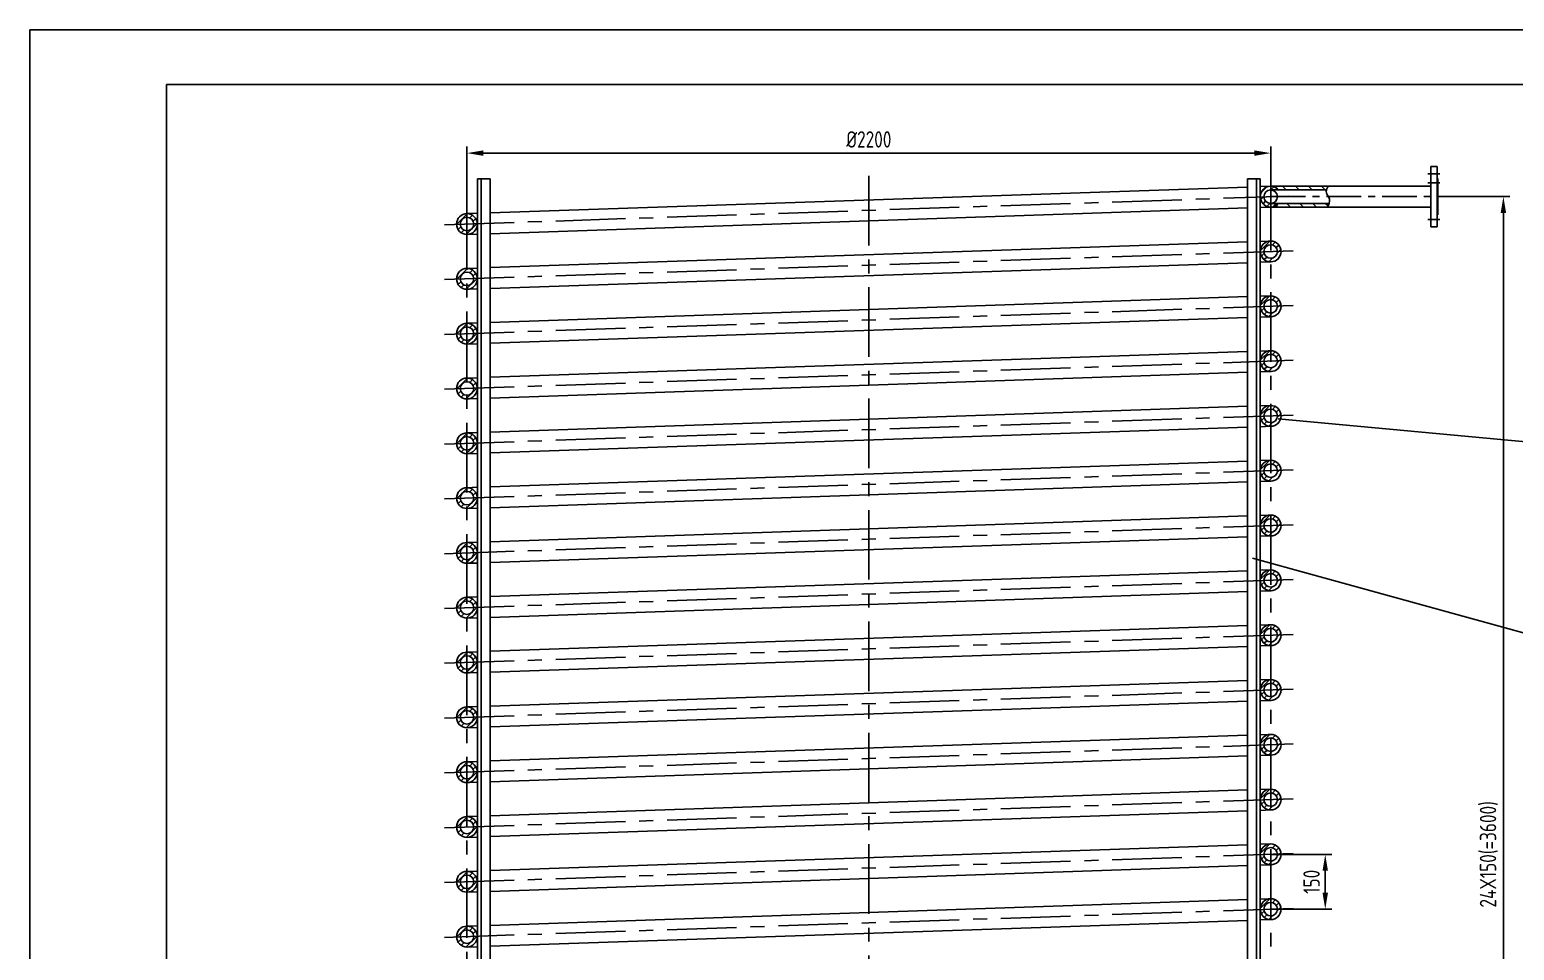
# Model space of a CAD drawing. Extents: x 104028 to 129789, y -4623 to 7992.
# Drawn here: x 104028 to 108091, y 5473 to 7992 of the extents above; entities that cross this region are included whole.
import ezdxf

# ---------------------------------------------------------------- set-up
doc = ezdxf.new("R2010")
doc.units = 0
doc.header["$LTSCALE"] = 3
doc.header["$MEASUREMENT"] = 0
doc.linetypes.add('CENTER', pattern=[50.8, 31.75, -6.35, 6.35, -6.35])
doc.layers.get('0').update_dxf_attribs({"linetype": 'CONTINUOUS'})
doc.layers.get('DEFPOINTS').update_dxf_attribs({"linetype": 'CONTINUOUS'})
doc.layers.add('LAYERAXIS', color=1, linetype='CENTER')
doc.layers.add('MAINLINE', color=3, linetype='CONTINUOUS')
doc.styles.add('HZ', font='isocp.shx', dxfattribs={"width": 0.85, "bigfont": 'hztxt.shx'})
doc.dimstyles.new('DWX', dxfattribs={"dimscale": 0, "dimtxt": 45, "dimasz": 45, "dimexe": 18, "dimexo": 0.625, "dimgap": 15, "dimtad": 1, "dimdec": 0, "dimdsep": 46, "dimtxsty": 'HZ', "dimcen": 0, "dimadec": 0, "dimazin": 0, "dimtfac": 1, "dimtdec": 0, "dimtmove": 2, "dimatfit": 3, "dimfxl": 0, "dimtolj": 1, "dimtzin": 0, "dimarcsym": 0})
pattern_1 = [(45, (-7954.318, 1942.006), (-8.8388348, 8.8388348), [])]
pattern_2 = [(45, (-7954.318, 2092.006), (-8.8388348, 8.8388348), [])]
pattern_3 = [(45, (-7954.318, 2242.006), (-8.8388348, 8.8388348), [])]
pattern_4 = [(45, (-7954.318, 2392.006), (-8.8388348, 8.8388348), [])]
pattern_5 = [(45, (-7954.318, 2542.006), (-8.8388348, 8.8388348), [])]
pattern_6 = [(45, (-7954.318, 2692.006), (-8.8388348, 8.8388348), [])]
pattern_7 = [(45, (-7954.318, 2842.006), (-8.8388348, 8.8388348), [])]
pattern_8 = [(45, (-7954.318, 2992.006), (-8.8388348, 8.8388348), [])]
pattern_9 = [(45, (-7954.318, 3142.006), (-8.8388348, 8.8388348), [])]
pattern_10 = [(45, (-7954.318, 3292.006), (-8.8388348, 8.8388348), [])]
pattern_11 = [(45, (-7954.318, 3442.006), (-8.8388348, 8.8388348), [])]
pattern_12 = [(45, (-7954.318, 3592.006), (-8.8388348, 8.8388348), [])]
pattern_13 = [(45, (-7954.318, 3742.006), (-8.8388348, 8.8388348), [])]

# ---------------------------------------------------------------- blocks, each defined once
blk = doc.blocks.new('*D4')
at = {"color": 0, "lineweight": -2}
for p, q in [((107926.4, 7535.1), (108079.5, 7535.1)), ((108061.5, 3980.1), (108061.5, 7490.1)), ((107603.7, 3935.1), (108079.5, 3935.1))]:
    blk.add_line(p, q, dxfattribs=at)
at = {"color": 0}
for points in [[(108054, 7490.1), (108069, 7490.1), (108061.5, 7535.1)], [(108054, 3980.1), (108069, 3980.1), (108061.5, 3935.1)]]:
    blk.add_solid(points, dxfattribs=at)
at = {"layer": 'DEFPOINTS', "color": 0}
for p in [(107925.8, 7535.1), (108061.5, 7535.1), (107603.1, 3935.1)]:
    blk.add_point(p, dxfattribs=at)
at = {"color": 0, "insert": (108021.7, 5735.1), "char_height": 45, "attachment_point": 5, "rotation": 90, "style": 'HZ'}
blk.add_mtext('\\A1;24X150(=3600)', dxfattribs=at)
blk = doc.blocks.new('*D5')
at = {"color": 0, "lineweight": -2}
for p, q in [((107425.1, 5735.1), (107591.9, 5735.1)), ((107573.9, 5690.1), (107573.9, 5630.1)), ((107425.1, 5585.1), (107591.9, 5585.1))]:
    blk.add_line(p, q, dxfattribs=at)
at = {"color": 0}
for points in [[(107566.4, 5690.1), (107581.4, 5690.1), (107573.9, 5735.1)], [(107566.4, 5630.1), (107581.4, 5630.1), (107573.9, 5585.1)]]:
    blk.add_solid(points, dxfattribs=at)
at = {"layer": 'DEFPOINTS', "color": 0}
for p in [(107424.5, 5735.1), (107424.5, 5585.1), (107573.9, 5585.1)]:
    blk.add_point(p, dxfattribs=at)
at = {"color": 0, "insert": (107536.4, 5660.1), "char_height": 45, "attachment_point": 5, "rotation": 90, "style": 'HZ'}
blk.add_mtext('\\A1;150', dxfattribs=at)
blk = doc.blocks.new('*D6')
at = {"color": 0, "lineweight": -2}
for p, q in [((105224.5, 7526.3), (105224.5, 7672.2)), ((107379.5, 7654.2), (105269.5, 7654.2)), ((107424.5, 7578.7), (107424.5, 7672.2))]:
    blk.add_line(p, q, dxfattribs=at)
at = {"color": 0}
for points in [[(105269.5, 7661.7), (105269.5, 7646.7), (105224.5, 7654.2)], [(107379.5, 7661.7), (107379.5, 7646.7), (107424.5, 7654.2)]]:
    blk.add_solid(points, dxfattribs=at)
at = {"layer": 'DEFPOINTS', "color": 0}
for p in [(105224.5, 7654.2), (107424.5, 7578.1), (105224.5, 7525.7)]:
    blk.add_point(p, dxfattribs=at)
at = {"color": 0, "insert": (106324.5, 7691.7), "char_height": 45, "attachment_point": 5, "style": 'HZ'}
blk.add_mtext('\\A1;%%C2200', dxfattribs=at)

msp = doc.modelspace()

# ---------------------------------------------------------------- hatches: boundary and pattern name
h = msp.add_hatch()
h.set_pattern_fill('LINE', color=256, scale=100, angle=45, style=0)
h.set_pattern_definition([(45, (-7954.318, 292.006), (-8.8388348, 8.8388348), [])])
h.paths.add_polyline_path([(107424.5, 7553.6), (107424.5, 7563.6, 0.42423), (107396, 7534.1), (107406, 7534.4, -0.42423)])
h.paths.add_polyline_path([(107424.5, 7563.6), (107424.5, 7553.6), (107446.2, 7553.6, 0.219519)])
h.paths.add_polyline_path([(107424.5, 7506.6), (107424.5, 7516.6, -0.404267), (107406, 7534.4), (107396, 7534.1, 0.404267)])
h.paths.add_polyline_path([(107424.5, 7516.6), (107424.5, 7506.6, 0.219519), (107446.2, 7516.6)])
h = msp.add_hatch()
h.set_pattern_fill('LINE', color=256, scale=200, angle=135, style=0)
h.set_pattern_definition([(135, (-7954.318, 292.006), (-17.6776695, -17.6776695), [])])
edge = h.paths.add_edge_path()
edge.add_spline(control_points=[(107577.1, 7553.6), (107578.1, 7556.9), (107580.2, 7560.2), (107582.3, 7563.6)], knot_values=[0, 0, 0, 0, 10.835028, 10.835028, 10.835028, 10.835028], degree=3, periodic=0)
edge.add_line((107582.3, 7563.6), (107424.5, 7563.6))
edge.add_arc((107424.5, 7535.1), 28.5, 40.4755, 90, ccw=False)
edge.add_line((107446.2, 7553.6), (107577.1, 7553.6))
edge = h.paths.add_edge_path()
edge.add_spline(control_points=[(107580.4, 7506.6), (107581.9, 7509.9), (107583.4, 7513.3), (107584.5, 7516.6)], knot_values=[50.327818, 50.327818, 50.327818, 50.327818, 60.489066, 60.489066, 60.489066, 60.489066], degree=3, periodic=0)
edge.add_line((107584.5, 7516.6), (107446.2, 7516.6))
edge.add_arc((107424.5, 7535.1), 28.5, 271.302, 319.5245, ccw=False)
edge.add_line((107425.2, 7506.6), (107424.8, 7506.6))
edge.add_line((107424.8, 7506.6), (107580.4, 7506.6))
h = msp.add_hatch()
h.set_pattern_fill('LINE', color=256, scale=100, angle=45, style=0)
h.set_pattern_definition([(45, (-7954.318, 3892.006), (-8.8388348, 8.8388348), [])])
h.paths.add_polyline_path([(105224.5, 7488.6, 0.414214), (105196, 7460.1, 0.00852), (105196, 7459.1), (105206, 7459.4, -0.00852), (105206, 7460.1, -0.414214), (105224.5, 7478.6)])
h.paths.add_polyline_path([(105224.5, 7488.6), (105224.5, 7478.6, -0.404267), (105243, 7460.7), (105253, 7461.1, 0.404267)])
h.paths.add_polyline_path([(105253, 7460.1, 0.00852), (105253, 7461.1), (105243, 7460.7, -0.00852), (105243, 7460.1, -0.414214), (105224.5, 7441.6), (105224.5, 7431.6, 0.414214)])
h.paths.add_polyline_path([(105224.5, 7441.6, -0.404267), (105206, 7459.4), (105196, 7459.1, 0.404267), (105224.5, 7431.6)])
h = msp.add_hatch()
h.set_pattern_fill('LINE', color=256, scale=100, angle=45, style=0)
h.set_pattern_definition(pattern_13)
h.paths.add_polyline_path([(107424.5, 7403.6), (107424.5, 7413.6, 0.414214), (107396, 7385.1, 0.00852), (107396, 7384.1), (107406, 7384.4, -0.00852), (107406, 7385.1, -0.414214)])
h.paths.add_polyline_path([(107424.5, 7413.6), (107424.5, 7403.6, -0.404267), (107443, 7385.7), (107453, 7386.1, 0.404267)])
h.paths.add_polyline_path([(107453, 7385.1, 0.00852), (107453, 7386.1), (107443, 7385.7, -0.00852), (107443, 7385.1, -0.414214), (107424.5, 7366.6), (107424.5, 7356.6, 0.414214)])
h.paths.add_polyline_path([(107406, 7384.4), (107396, 7384.1, 0.404267), (107424.5, 7356.6), (107424.5, 7366.6, -0.404267)])
h = msp.add_hatch()
h.set_pattern_fill('LINE', color=256, scale=100, angle=45, style=0)
h.set_pattern_definition(pattern_13)
h.paths.add_polyline_path([(105224.5, 7338.6, 0.414214), (105196, 7310.1, 0.00852), (105196, 7309.1), (105206, 7309.4, -0.00852), (105206, 7310.1, -0.414214), (105224.5, 7328.6)])
h.paths.add_polyline_path([(105224.5, 7338.6), (105224.5, 7328.6, -0.404267), (105243, 7310.7), (105253, 7311.1, 0.404267)])
h.paths.add_polyline_path([(105253, 7310.1, 0.00852), (105253, 7311.1), (105243, 7310.7, -0.00852), (105243, 7310.1, -0.414214), (105224.5, 7291.6), (105224.5, 7281.6, 0.414214)])
h.paths.add_polyline_path([(105224.5, 7291.6, -0.404267), (105206, 7309.4), (105196, 7309.1, 0.404267), (105224.5, 7281.6)])
h = msp.add_hatch()
h.set_pattern_fill('LINE', color=256, scale=100, angle=45, style=0)
h.set_pattern_definition(pattern_12)
h.paths.add_polyline_path([(107424.5, 7253.6), (107424.5, 7263.6, 0.414214), (107396, 7235.1, 0.00852), (107396, 7234.1), (107406, 7234.4, -0.00852), (107406, 7235.1, -0.414214)])
h.paths.add_polyline_path([(107424.5, 7263.6), (107424.5, 7253.6, -0.404267), (107443, 7235.7), (107453, 7236.1, 0.404267)])
h.paths.add_polyline_path([(107453, 7235.1, 0.00852), (107453, 7236.1), (107443, 7235.7, -0.00852), (107443, 7235.1, -0.414214), (107424.5, 7216.6), (107424.5, 7206.6, 0.414214)])
h.paths.add_polyline_path([(107406, 7234.4), (107396, 7234.1, 0.404267), (107424.5, 7206.6), (107424.5, 7216.6, -0.404267)])
h = msp.add_hatch()
h.set_pattern_fill('LINE', color=256, scale=100, angle=45, style=0)
h.set_pattern_definition(pattern_12)
h.paths.add_polyline_path([(105224.5, 7188.6, 0.414214), (105196, 7160.1, 0.00852), (105196, 7159.1), (105206, 7159.4, -0.00852), (105206, 7160.1, -0.414214), (105224.5, 7178.6)])
h.paths.add_polyline_path([(105224.5, 7188.6), (105224.5, 7178.6, -0.404267), (105243, 7160.7), (105253, 7161.1, 0.404267)])
h.paths.add_polyline_path([(105253, 7160.1, 0.00852), (105253, 7161.1), (105243, 7160.7, -0.00852), (105243, 7160.1, -0.414214), (105224.5, 7141.6), (105224.5, 7131.6, 0.414214)])
h.paths.add_polyline_path([(105224.5, 7141.6, -0.404267), (105206, 7159.4), (105196, 7159.1, 0.404267), (105224.5, 7131.6)])
h = msp.add_hatch()
h.set_pattern_fill('LINE', color=256, scale=100, angle=45, style=0)
h.set_pattern_definition(pattern_11)
h.paths.add_polyline_path([(107424.5, 7103.6), (107424.5, 7113.6, 0.414214), (107396, 7085.1, 0.00852), (107396, 7084.1), (107406, 7084.4, -0.00852), (107406, 7085.1, -0.414214)])
h.paths.add_polyline_path([(107424.5, 7113.6), (107424.5, 7103.6, -0.404267), (107443, 7085.7), (107453, 7086.1, 0.404267)])
h.paths.add_polyline_path([(107453, 7085.1, 0.00852), (107453, 7086.1), (107443, 7085.7, -0.00852), (107443, 7085.1, -0.414214), (107424.5, 7066.6), (107424.5, 7056.6, 0.414214)])
h.paths.add_polyline_path([(107406, 7084.4), (107396, 7084.1, 0.404267), (107424.5, 7056.6), (107424.5, 7066.6, -0.404267)])
h = msp.add_hatch()
h.set_pattern_fill('LINE', color=256, scale=100, angle=45, style=0)
h.set_pattern_definition(pattern_11)
h.paths.add_polyline_path([(105224.5, 7038.6, 0.414214), (105196, 7010.1, 0.00852), (105196, 7009.1), (105206, 7009.4, -0.00852), (105206, 7010.1, -0.414214), (105224.5, 7028.6)])
h.paths.add_polyline_path([(105224.5, 7038.6), (105224.5, 7028.6, -0.404267), (105243, 7010.7), (105253, 7011.1, 0.404267)])
h.paths.add_polyline_path([(105253, 7010.1, 0.00852), (105253, 7011.1), (105243, 7010.7, -0.00852), (105243, 7010.1, -0.414214), (105224.5, 6991.6), (105224.5, 6981.6, 0.414214)])
h.paths.add_polyline_path([(105224.5, 6991.6, -0.404267), (105206, 7009.4), (105196, 7009.1, 0.404267), (105224.5, 6981.6)])
h = msp.add_hatch()
h.set_pattern_fill('LINE', color=256, scale=100, angle=45, style=0)
h.set_pattern_definition(pattern_10)
h.paths.add_polyline_path([(107424.5, 6953.6), (107424.5, 6963.6, 0.414214), (107396, 6935.1, 0.00852), (107396, 6934.1), (107406, 6934.4, -0.00852), (107406, 6935.1, -0.414214)])
h.paths.add_polyline_path([(107424.5, 6963.6), (107424.5, 6953.6, -0.404267), (107443, 6935.7), (107453, 6936.1, 0.404267)])
h.paths.add_polyline_path([(107453, 6935.1, 0.00852), (107453, 6936.1), (107443, 6935.7, -0.00852), (107443, 6935.1, -0.414214), (107424.5, 6916.6), (107424.5, 6906.6, 0.414214)])
h.paths.add_polyline_path([(107406, 6934.4), (107396, 6934.1, 0.404267), (107424.5, 6906.6), (107424.5, 6916.6, -0.404267)])
h = msp.add_hatch()
h.set_pattern_fill('LINE', color=256, scale=100, angle=45, style=0)
h.set_pattern_definition(pattern_10)
h.paths.add_polyline_path([(105224.5, 6888.6, 0.414214), (105196, 6860.1, 0.00852), (105196, 6859.1), (105206, 6859.4, -0.00852), (105206, 6860.1, -0.414214), (105224.5, 6878.6)])
h.paths.add_polyline_path([(105224.5, 6888.6), (105224.5, 6878.6, -0.404267), (105243, 6860.7), (105253, 6861.1, 0.404267)])
h.paths.add_polyline_path([(105253, 6860.1, 0.00852), (105253, 6861.1), (105243, 6860.7, -0.00852), (105243, 6860.1, -0.414214), (105224.5, 6841.6), (105224.5, 6831.6, 0.414214)])
h.paths.add_polyline_path([(105224.5, 6841.6, -0.404267), (105206, 6859.4), (105196, 6859.1, 0.404267), (105224.5, 6831.6)])
h = msp.add_hatch()
h.set_pattern_fill('LINE', color=256, scale=100, angle=45, style=0)
h.set_pattern_definition(pattern_9)
h.paths.add_polyline_path([(107424.5, 6803.6), (107424.5, 6813.6, 0.414214), (107396, 6785.1, 0.00852), (107396, 6784.1), (107406, 6784.4, -0.00852), (107406, 6785.1, -0.414214)])
h.paths.add_polyline_path([(107424.5, 6813.6), (107424.5, 6803.6, -0.404267), (107443, 6785.7), (107453, 6786.1, 0.404267)])
h.paths.add_polyline_path([(107453, 6785.1, 0.00852), (107453, 6786.1), (107443, 6785.7, -0.00852), (107443, 6785.1, -0.414214), (107424.5, 6766.6), (107424.5, 6756.6, 0.414214)])
h.paths.add_polyline_path([(107406, 6784.4), (107396, 6784.1, 0.404267), (107424.5, 6756.6), (107424.5, 6766.6, -0.404267)])
h = msp.add_hatch()
h.set_pattern_fill('LINE', color=256, scale=100, angle=45, style=0)
h.set_pattern_definition(pattern_9)
h.paths.add_polyline_path([(105224.5, 6738.6, 0.414214), (105196, 6710.1, 0.00852), (105196, 6709.1), (105206, 6709.4, -0.00852), (105206, 6710.1, -0.414214), (105224.5, 6728.6)])
h.paths.add_polyline_path([(105224.5, 6738.6), (105224.5, 6728.6, -0.404267), (105243, 6710.7), (105253, 6711.1, 0.404267)])
h.paths.add_polyline_path([(105253, 6710.1, 0.00852), (105253, 6711.1), (105243, 6710.7, -0.00852), (105243, 6710.1, -0.414214), (105224.5, 6691.6), (105224.5, 6681.6, 0.414214)])
h.paths.add_polyline_path([(105224.5, 6691.6, -0.404267), (105206, 6709.4), (105196, 6709.1, 0.404267), (105224.5, 6681.6)])
h = msp.add_hatch()
h.set_pattern_fill('LINE', color=256, scale=100, angle=45, style=0)
h.set_pattern_definition(pattern_8)
h.paths.add_polyline_path([(107424.5, 6653.6), (107424.5, 6663.6, 0.414214), (107396, 6635.1, 0.00852), (107396, 6634.1), (107406, 6634.4, -0.00852), (107406, 6635.1, -0.414214)])
h.paths.add_polyline_path([(107424.5, 6663.6), (107424.5, 6653.6, -0.404267), (107443, 6635.7), (107453, 6636.1, 0.404267)])
h.paths.add_polyline_path([(107453, 6635.1, 0.00852), (107453, 6636.1), (107443, 6635.7, -0.00852), (107443, 6635.1, -0.414214), (107424.5, 6616.6), (107424.5, 6606.6, 0.414214)])
h.paths.add_polyline_path([(107406, 6634.4), (107396, 6634.1, 0.404267), (107424.5, 6606.6), (107424.5, 6616.6, -0.404267)])
h = msp.add_hatch()
h.set_pattern_fill('LINE', color=256, scale=100, angle=45, style=0)
h.set_pattern_definition(pattern_8)
h.paths.add_polyline_path([(105224.5, 6588.6, 0.414214), (105196, 6560.1, 0.00852), (105196, 6559.1), (105206, 6559.4, -0.00852), (105206, 6560.1, -0.414214), (105224.5, 6578.6)])
h.paths.add_polyline_path([(105224.5, 6588.6), (105224.5, 6578.6, -0.404267), (105243, 6560.7), (105253, 6561.1, 0.404267)])
h.paths.add_polyline_path([(105253, 6560.1, 0.00852), (105253, 6561.1), (105243, 6560.7, -0.00852), (105243, 6560.1, -0.414214), (105224.5, 6541.6), (105224.5, 6531.6, 0.414214)])
h.paths.add_polyline_path([(105224.5, 6541.6, -0.404267), (105206, 6559.4), (105196, 6559.1, 0.404267), (105224.5, 6531.6)])
h = msp.add_hatch()
h.set_pattern_fill('LINE', color=256, scale=100, angle=45, style=0)
h.set_pattern_definition(pattern_7)
h.paths.add_polyline_path([(107424.5, 6503.6), (107424.5, 6513.6, 0.414214), (107396, 6485.1, 0.00852), (107396, 6484.1), (107406, 6484.4, -0.00852), (107406, 6485.1, -0.414214)])
h.paths.add_polyline_path([(107424.5, 6513.6), (107424.5, 6503.6, -0.404267), (107443, 6485.7), (107453, 6486.1, 0.404267)])
h.paths.add_polyline_path([(107453, 6485.1, 0.00852), (107453, 6486.1), (107443, 6485.7, -0.00852), (107443, 6485.1, -0.414214), (107424.5, 6466.6), (107424.5, 6456.6, 0.414214)])
h.paths.add_polyline_path([(107406, 6484.4), (107396, 6484.1, 0.404267), (107424.5, 6456.6), (107424.5, 6466.6, -0.404267)])
h = msp.add_hatch()
h.set_pattern_fill('LINE', color=256, scale=100, angle=45, style=0)
h.set_pattern_definition(pattern_7)
h.paths.add_polyline_path([(105224.5, 6438.6, 0.414214), (105196, 6410.1, 0.00852), (105196, 6409.1), (105206, 6409.4, -0.00852), (105206, 6410.1, -0.414214), (105224.5, 6428.6)])
h.paths.add_polyline_path([(105224.5, 6438.6), (105224.5, 6428.6, -0.404267), (105243, 6410.7), (105253, 6411.1, 0.404267)])
h.paths.add_polyline_path([(105253, 6410.1, 0.00852), (105253, 6411.1), (105243, 6410.7, -0.00852), (105243, 6410.1, -0.414214), (105224.5, 6391.6), (105224.5, 6381.6, 0.414214)])
h.paths.add_polyline_path([(105224.5, 6391.6, -0.404267), (105206, 6409.4), (105196, 6409.1, 0.404267), (105224.5, 6381.6)])
h = msp.add_hatch()
h.set_pattern_fill('LINE', color=256, scale=100, angle=45, style=0)
h.set_pattern_definition(pattern_6)
h.paths.add_polyline_path([(107424.5, 6353.6), (107424.5, 6363.6, 0.414214), (107396, 6335.1, 0.00852), (107396, 6334.1), (107406, 6334.4, -0.00852), (107406, 6335.1, -0.414214)])
h.paths.add_polyline_path([(107424.5, 6363.6), (107424.5, 6353.6, -0.404267), (107443, 6335.7), (107453, 6336.1, 0.404267)])
h.paths.add_polyline_path([(107453, 6335.1, 0.00852), (107453, 6336.1), (107443, 6335.7, -0.00852), (107443, 6335.1, -0.414214), (107424.5, 6316.6), (107424.5, 6306.6, 0.414214)])
h.paths.add_polyline_path([(107406, 6334.4), (107396, 6334.1, 0.404267), (107424.5, 6306.6), (107424.5, 6316.6, -0.404267)])
h = msp.add_hatch()
h.set_pattern_fill('LINE', color=256, scale=100, angle=45, style=0)
h.set_pattern_definition(pattern_6)
h.paths.add_polyline_path([(105224.5, 6288.6, 0.414214), (105196, 6260.1, 0.00852), (105196, 6259.1), (105206, 6259.4, -0.00852), (105206, 6260.1, -0.414214), (105224.5, 6278.6)])
h.paths.add_polyline_path([(105224.5, 6288.6), (105224.5, 6278.6, -0.404267), (105243, 6260.7), (105253, 6261.1, 0.404267)])
h.paths.add_polyline_path([(105253, 6260.1, 0.00852), (105253, 6261.1), (105243, 6260.7, -0.00852), (105243, 6260.1, -0.414214), (105224.5, 6241.6), (105224.5, 6231.6, 0.414214)])
h.paths.add_polyline_path([(105224.5, 6241.6, -0.404267), (105206, 6259.4), (105196, 6259.1, 0.404267), (105224.5, 6231.6)])
h = msp.add_hatch()
h.set_pattern_fill('LINE', color=256, scale=100, angle=45, style=0)
h.set_pattern_definition(pattern_5)
h.paths.add_polyline_path([(107424.5, 6203.6), (107424.5, 6213.6, 0.414214), (107396, 6185.1, 0.00852), (107396, 6184.1), (107406, 6184.4, -0.00852), (107406, 6185.1, -0.414214)])
h.paths.add_polyline_path([(107424.5, 6213.6), (107424.5, 6203.6, -0.404267), (107443, 6185.7), (107453, 6186.1, 0.404267)])
h.paths.add_polyline_path([(107453, 6185.1, 0.00852), (107453, 6186.1), (107443, 6185.7, -0.00852), (107443, 6185.1, -0.414214), (107424.5, 6166.6), (107424.5, 6156.6, 0.414214)])
h.paths.add_polyline_path([(107406, 6184.4), (107396, 6184.1, 0.404267), (107424.5, 6156.6), (107424.5, 6166.6, -0.404267)])
h = msp.add_hatch()
h.set_pattern_fill('LINE', color=256, scale=100, angle=45, style=0)
h.set_pattern_definition(pattern_5)
h.paths.add_polyline_path([(105224.5, 6138.6, 0.414214), (105196, 6110.1, 0.00852), (105196, 6109.1), (105206, 6109.4, -0.00852), (105206, 6110.1, -0.414214), (105224.5, 6128.6)])
h.paths.add_polyline_path([(105224.5, 6138.6), (105224.5, 6128.6, -0.404267), (105243, 6110.7), (105253, 6111.1, 0.404267)])
h.paths.add_polyline_path([(105253, 6110.1, 0.00852), (105253, 6111.1), (105243, 6110.7, -0.00852), (105243, 6110.1, -0.414214), (105224.5, 6091.6), (105224.5, 6081.6, 0.414214)])
h.paths.add_polyline_path([(105224.5, 6091.6, -0.404267), (105206, 6109.4), (105196, 6109.1, 0.404267), (105224.5, 6081.6)])
h = msp.add_hatch()
h.set_pattern_fill('LINE', color=256, scale=100, angle=45, style=0)
h.set_pattern_definition(pattern_4)
h.paths.add_polyline_path([(107424.5, 6053.6), (107424.5, 6063.6, 0.414214), (107396, 6035.1, 0.00852), (107396, 6034.1), (107406, 6034.4, -0.00852), (107406, 6035.1, -0.414214)])
h.paths.add_polyline_path([(107424.5, 6063.6), (107424.5, 6053.6, -0.404267), (107443, 6035.7), (107453, 6036.1, 0.404267)])
h.paths.add_polyline_path([(107453, 6035.1, 0.00852), (107453, 6036.1), (107443, 6035.7, -0.00852), (107443, 6035.1, -0.414214), (107424.5, 6016.6), (107424.5, 6006.6, 0.414214)])
h.paths.add_polyline_path([(107406, 6034.4), (107396, 6034.1, 0.404267), (107424.5, 6006.6), (107424.5, 6016.6, -0.404267)])
h = msp.add_hatch()
h.set_pattern_fill('LINE', color=256, scale=100, angle=45, style=0)
h.set_pattern_definition(pattern_4)
h.paths.add_polyline_path([(105224.5, 5988.6, 0.414214), (105196, 5960.1, 0.00852), (105196, 5959.1), (105206, 5959.4, -0.00852), (105206, 5960.1, -0.414214), (105224.5, 5978.6)])
h.paths.add_polyline_path([(105224.5, 5988.6), (105224.5, 5978.6, -0.404267), (105243, 5960.7), (105253, 5961.1, 0.404267)])
h.paths.add_polyline_path([(105253, 5960.1, 0.00852), (105253, 5961.1), (105243, 5960.7, -0.00852), (105243, 5960.1, -0.414214), (105224.5, 5941.6), (105224.5, 5931.6, 0.414214)])
h.paths.add_polyline_path([(105224.5, 5941.6, -0.404267), (105206, 5959.4), (105196, 5959.1, 0.404267), (105224.5, 5931.6)])
h = msp.add_hatch()
h.set_pattern_fill('LINE', color=256, scale=100, angle=45, style=0)
h.set_pattern_definition(pattern_3)
h.paths.add_polyline_path([(107424.5, 5903.6), (107424.5, 5913.6, 0.414214), (107396, 5885.1, 0.00852), (107396, 5884.1), (107406, 5884.4, -0.00852), (107406, 5885.1, -0.414214)])
h.paths.add_polyline_path([(107424.5, 5913.6), (107424.5, 5903.6, -0.404267), (107443, 5885.7), (107453, 5886.1, 0.404267)])
h.paths.add_polyline_path([(107453, 5885.1, 0.00852), (107453, 5886.1), (107443, 5885.7, -0.00852), (107443, 5885.1, -0.414214), (107424.5, 5866.6), (107424.5, 5856.6, 0.414214)])
h.paths.add_polyline_path([(107406, 5884.4), (107396, 5884.1, 0.404267), (107424.5, 5856.6), (107424.5, 5866.6, -0.404267)])
h = msp.add_hatch()
h.set_pattern_fill('LINE', color=256, scale=100, angle=45, style=0)
h.set_pattern_definition(pattern_3)
h.paths.add_polyline_path([(105224.5, 5838.6, 0.414214), (105196, 5810.1, 0.00852), (105196, 5809.1), (105206, 5809.4, -0.00852), (105206, 5810.1, -0.414214), (105224.5, 5828.6)])
h.paths.add_polyline_path([(105224.5, 5838.6), (105224.5, 5828.6, -0.404267), (105243, 5810.7), (105253, 5811.1, 0.404267)])
h.paths.add_polyline_path([(105253, 5810.1, 0.00852), (105253, 5811.1), (105243, 5810.7, -0.00852), (105243, 5810.1, -0.414214), (105224.5, 5791.6), (105224.5, 5781.6, 0.414214)])
h.paths.add_polyline_path([(105224.5, 5791.6, -0.404267), (105206, 5809.4), (105196, 5809.1, 0.404267), (105224.5, 5781.6)])
h = msp.add_hatch()
h.set_pattern_fill('LINE', color=256, scale=100, angle=45, style=0)
h.set_pattern_definition(pattern_2)
h.paths.add_polyline_path([(107424.5, 5753.6), (107424.5, 5763.6, 0.414214), (107396, 5735.1, 0.00852), (107396, 5734.1), (107406, 5734.4, -0.00852), (107406, 5735.1, -0.414214)])
h.paths.add_polyline_path([(107424.5, 5763.6), (107424.5, 5753.6, -0.404267), (107443, 5735.7), (107453, 5736.1, 0.404267)])
h.paths.add_polyline_path([(107453, 5735.1, 0.00852), (107453, 5736.1), (107443, 5735.7, -0.00852), (107443, 5735.1, -0.414214), (107424.5, 5716.6), (107424.5, 5706.6, 0.414214)])
h.paths.add_polyline_path([(107406, 5734.4), (107396, 5734.1, 0.404267), (107424.5, 5706.6), (107424.5, 5716.6, -0.404267)])
h = msp.add_hatch()
h.set_pattern_fill('LINE', color=256, scale=100, angle=45, style=0)
h.set_pattern_definition(pattern_2)
h.paths.add_polyline_path([(105224.5, 5688.6, 0.414214), (105196, 5660.1, 0.00852), (105196, 5659.1), (105206, 5659.4, -0.00852), (105206, 5660.1, -0.414214), (105224.5, 5678.6)])
h.paths.add_polyline_path([(105224.5, 5688.6), (105224.5, 5678.6, -0.404267), (105243, 5660.7), (105253, 5661.1, 0.404267)])
h.paths.add_polyline_path([(105253, 5660.1, 0.00852), (105253, 5661.1), (105243, 5660.7, -0.00852), (105243, 5660.1, -0.414214), (105224.5, 5641.6), (105224.5, 5631.6, 0.414214)])
h.paths.add_polyline_path([(105224.5, 5641.6, -0.404267), (105206, 5659.4), (105196, 5659.1, 0.404267), (105224.5, 5631.6)])
h = msp.add_hatch()
h.set_pattern_fill('LINE', color=256, scale=100, angle=45, style=0)
h.set_pattern_definition(pattern_1)
h.paths.add_polyline_path([(107424.5, 5603.6), (107424.5, 5613.6, 0.414214), (107396, 5585.1, 0.00852), (107396, 5584.1), (107406, 5584.4, -0.00852), (107406, 5585.1, -0.414214)])
h.paths.add_polyline_path([(107424.5, 5613.6), (107424.5, 5603.6, -0.404267), (107443, 5585.7), (107453, 5586.1, 0.404267)])
h.paths.add_polyline_path([(107453, 5585.1, 0.00852), (107453, 5586.1), (107443, 5585.7, -0.00852), (107443, 5585.1, -0.414214), (107424.5, 5566.6), (107424.5, 5556.6, 0.414214)])
h.paths.add_polyline_path([(107406, 5584.4), (107396, 5584.1, 0.404267), (107424.5, 5556.6), (107424.5, 5566.6, -0.404267)])
h = msp.add_hatch()
h.set_pattern_fill('LINE', color=256, scale=100, angle=45, style=0)
h.set_pattern_definition(pattern_1)
h.paths.add_polyline_path([(105224.5, 5538.6, 0.414214), (105196, 5510.1, 0.00852), (105196, 5509.1), (105206, 5509.4, -0.00852), (105206, 5510.1, -0.414214), (105224.5, 5528.6)])
h.paths.add_polyline_path([(105224.5, 5538.6), (105224.5, 5528.6, -0.404267), (105243, 5510.7), (105253, 5511.1, 0.404267)])
h.paths.add_polyline_path([(105253, 5510.1, 0.00852), (105253, 5511.1), (105243, 5510.7, -0.00852), (105243, 5510.1, -0.414214), (105224.5, 5491.6), (105224.5, 5481.6, 0.414214)])
h.paths.add_polyline_path([(105224.5, 5491.6, -0.404267), (105206, 5509.4), (105196, 5509.1, 0.404267), (105224.5, 5481.6)])

# ---------------------------------------------------------------- linework, layer by layer
for p, q in [((104027.6, -918), (104027.6, 7992)), ((104027.6, 7992), (110327.6, 7992)), ((108290.1, 6849.1), (107445.4, 6926.9)), ((108290.1, 6293.4), (107374.7, 6545.8))]:
    msp.add_line(p, q)
msp.add_spline([(107582.3, 7563.6), (107576.5, 7549.8), (107585.4, 7528.1), (107580.4, 7506.6)], degree=3)
at = {"layer": 'LAYERAXIS', "ltscale": 2}
for p, q in [((106324.5, 7591.9), (106324.5, 3798.1)), ((107424.5, 7578.1), (107424.5, 3853.9)), ((105163.1, 7458), (107472.5, 7536.7)), ((105224.5, 7525.7), (105224.5, 3962.9)), ((105163.1, 7308), (107494.4, 7387.5)), ((105163.1, 7158), (107494.4, 7237.5)), ((105163.1, 7008), (107494.4, 7087.5)), ((105163.1, 6858), (107494.4, 6937.5)), ((105163.1, 6708), (107494.4, 6787.5)), ((105163.1, 6558), (107494.4, 6637.5)), ((105163.1, 6408), (107494.4, 6487.5)), ((105163.1, 6258), (107494.4, 6337.5)), ((105163.1, 6108), (107494.4, 6187.5)), ((105163.1, 5958), (107494.4, 6037.5)), ((105163.1, 5808), (107494.4, 5887.5)), ((105163.1, 5658), (107494.4, 5737.5)), ((105163.1, 5508), (107494.4, 5587.5))]:
    msp.add_line(p, q, dxfattribs=at)
at = {"layer": 'LAYERAXIS'}
for p, q in [((107854.3, 7597.6), (107887.4, 7597.6)), ((107854.3, 7572.6), (107887.4, 7572.6)), ((107424.5, 7535.1), (107925.8, 7535.1)), ((107854.3, 7472.6), (107887.4, 7472.6))]:
    msp.add_line(p, q, dxfattribs=at)
at = {"layer": 'MAINLINE'}
for p, q in [((104402.2, 7842), (104402.2, -768)), ((104402.2, 7842), (110177.6, 7842)), ((107862.5, 7617.6), (107880.5, 7617.6)), ((107862.5, 7617.6), (107862.5, 7452.6)), ((107880.5, 7617.6), (107880.5, 7452.6)), ((105253, 7584.1), (105253, 3736.5)), ((105253, 7584.1), (105288, 7584.1)), ((105263, 7584.1), (105263, 3730.6)), ((105288, 7584.1), (105288, 3716.2)), ((105288, 7490.8), (107361, 7561.4)), ((107361, 7584.1), (107361, 3716.2)), ((107396, 7584.1), (107361, 7584.1)), ((107386, 7584.1), (107386, 3730.6)), ((107396, 7584.1), (107396, 3736.5)), ((107396, 7562.6), (107423.5, 7563.6)), ((107424.5, 7563.6), (107862.5, 7563.6)), ((107880.5, 7584.6), (107882.5, 7584.6)), ((107882.5, 7584.6), (107882.5, 7485.6)), ((107424.5, 7553.6), (107577.1, 7553.6)), ((105223.5, 7488.6), (105253, 7489.6)), ((105288, 7433.7), (107361, 7504.4)), ((107396, 7505.6), (107425.5, 7506.6)), ((107424.5, 7516.6), (107584.5, 7516.6)), ((107424.5, 7506.6), (107862.5, 7506.6)), ((107880.5, 7485.6), (107882.5, 7485.6)), ((107862.5, 7452.6), (107880.5, 7452.6)), ((105225.5, 7431.6), (105253, 7432.5)), ((105288, 7340.8), (107361, 7411.4)), ((107396, 7412.6), (107423.5, 7413.6)), ((107396, 7355.6), (107425.5, 7356.6)), ((105223.5, 7338.6), (105253, 7339.6)), ((105288, 7283.7), (107361, 7354.4)), ((105225.5, 7281.6), (105253, 7282.5)), ((105288, 7190.8), (107361, 7261.4)), ((107396, 7262.6), (107423.5, 7263.6)), ((105288, 7133.7), (107361, 7204.4)), ((107396, 7205.6), (107425.5, 7206.6)), ((105223.5, 7188.6), (105253, 7189.6)), ((105225.5, 7131.6), (105253, 7132.5)), ((107396, 7112.6), (107423.5, 7113.6)), ((105288, 7040.8), (107361, 7111.4)), ((105223.5, 7038.6), (105253, 7039.6)), ((105288, 6983.7), (107361, 7054.4)), ((107396, 7055.6), (107425.5, 7056.6)), ((105225.5, 6981.6), (105253, 6982.5)), ((105288, 6890.8), (107361, 6961.4)), ((107396, 6962.6), (107423.5, 6963.6)), ((105223.5, 6888.6), (105253, 6889.6)), ((105288, 6833.7), (107361, 6904.4)), ((107396, 6905.6), (107425.5, 6906.6)), ((105225.5, 6831.6), (105253, 6832.5)), ((105288, 6740.8), (107361, 6811.4)), ((107396, 6812.6), (107423.5, 6813.6)), ((105288, 6683.7), (107361, 6754.4)), ((107396, 6755.6), (107425.5, 6756.6)), ((105223.5, 6738.6), (105253, 6739.6)), ((105225.5, 6681.6), (105253, 6682.5)), ((105288, 6590.8), (107361, 6661.4)), ((107396, 6662.6), (107423.5, 6663.6)), ((105223.5, 6588.6), (105253, 6589.6)), ((105288, 6533.7), (107361, 6604.4)), ((107396, 6605.6), (107425.5, 6606.6)), ((105225.5, 6531.6), (105253, 6532.5)), ((105288, 6440.8), (107361, 6511.4)), ((107396, 6512.6), (107423.5, 6513.6)), ((105223.5, 6438.6), (105253, 6439.6)), ((105288, 6383.7), (107361, 6454.4)), ((107396, 6455.6), (107425.5, 6456.6)), ((105225.5, 6381.6), (105253, 6382.5)), ((105288, 6290.8), (107361, 6361.4)), ((107396, 6362.6), (107423.5, 6363.6)), ((105288, 6233.7), (107361, 6304.4)), ((107396, 6305.6), (107425.5, 6306.6)), ((105223.5, 6288.6), (105253, 6289.6)), ((105225.5, 6231.6), (105253, 6232.5)), ((105288, 6140.8), (107361, 6211.4)), ((107396, 6212.6), (107423.5, 6213.6)), ((105223.5, 6138.6), (105253, 6139.6)), ((105288, 6083.7), (107361, 6154.4)), ((107396, 6155.6), (107425.5, 6156.6)), ((105225.5, 6081.6), (105253, 6082.5)), ((105288, 5990.8), (107361, 6061.4)), ((107396, 6062.6), (107423.5, 6063.6)), ((105223.5, 5988.6), (105253, 5989.6)), ((105288, 5933.7), (107361, 6004.4)), ((107396, 6005.6), (107425.5, 6006.6)), ((105225.5, 5931.6), (105253, 5932.5)), ((105288, 5840.8), (107361, 5911.4)), ((107396, 5912.6), (107423.5, 5913.6)), ((105288, 5783.7), (107361, 5854.4)), ((107396, 5855.6), (107425.5, 5856.6)), ((105223.5, 5838.6), (105253, 5839.6)), ((105225.5, 5781.6), (105253, 5782.5)), ((105288, 5690.8), (107361, 5761.4)), ((107396, 5762.6), (107423.5, 5763.6)), ((105223.5, 5688.6), (105253, 5689.6)), ((105288, 5633.7), (107361, 5704.4)), ((107396, 5705.6), (107425.5, 5706.6)), ((105225.5, 5631.6), (105253, 5632.5)), ((105288, 5540.8), (107361, 5611.4)), ((107396, 5612.6), (107423.5, 5613.6)), ((105223.5, 5538.6), (105253, 5539.6)), ((105288, 5483.7), (107361, 5554.4)), ((107396, 5555.6), (107425.5, 5556.6)), ((105225.5, 5481.6), (105253, 5482.5))]:
    msp.add_line(p, q, dxfattribs=at)
for centre, radius in [((105224.5, 7460.1), 28.5), ((105224.5, 7460.1), 18.5), ((107424.5, 7385.1), 28.5), ((107424.5, 7385.1), 18.5), ((105224.5, 7310.1), 28.5), ((105224.5, 7310.1), 18.5), ((107424.5, 7235.1), 28.5), ((107424.5, 7235.1), 18.5), ((105224.5, 7160.1), 28.5), ((105224.5, 7160.1), 18.5), ((107424.5, 7085.1), 28.5), ((107424.5, 7085.1), 18.5), ((105224.5, 7010.1), 28.5), ((105224.5, 7010.1), 18.5), ((107424.5, 6935.1), 28.5), ((107424.5, 6935.1), 18.5), ((105224.5, 6860.1), 28.5), ((105224.5, 6860.1), 18.5), ((107424.5, 6785.1), 28.5), ((107424.5, 6785.1), 18.5), ((105224.5, 6710.1), 28.5), ((105224.5, 6710.1), 18.5), ((107424.5, 6635.1), 28.5), ((107424.5, 6635.1), 18.5), ((105224.5, 6560.1), 28.5), ((105224.5, 6560.1), 18.5), ((107424.5, 6485.1), 28.5), ((107424.5, 6485.1), 18.5), ((105224.5, 6410.1), 28.5), ((105224.5, 6410.1), 18.5), ((107424.5, 6335.1), 28.5), ((107424.5, 6335.1), 18.5), ((105224.5, 6260.1), 28.5), ((105224.5, 6260.1), 18.5), ((107424.5, 6185.1), 28.5), ((107424.5, 6185.1), 18.5), ((105224.5, 6110.1), 28.5), ((105224.5, 6110.1), 18.5), ((107424.5, 6035.1), 28.5), ((107424.5, 6035.1), 18.5), ((105224.5, 5960.1), 28.5), ((105224.5, 5960.1), 18.5), ((107424.5, 5885.1), 28.5), ((107424.5, 5885.1), 18.5), ((105224.5, 5810.1), 28.5), ((105224.5, 5810.1), 18.5), ((107424.5, 5735.1), 28.5), ((107424.5, 5735.1), 18.5), ((105224.5, 5660.1), 28.5), ((105224.5, 5660.1), 18.5), ((107424.5, 5585.1), 28.5), ((107424.5, 5585.1), 18.5), ((105224.5, 5510.1), 28.5), ((105224.5, 5510.1), 18.5)]:
    msp.add_circle(centre, radius, dxfattribs=at)
for radius, start, end in [(28.5, 40.4755, 319.5245), (18.5, 1.9525, 0)]:
    msp.add_arc((107424.5, 7535.1), radius, start, end, dxfattribs=at)

# ---------------------------------------------------------------- dimensions: what is measured, and where the dimension line sits
dim = msp.add_linear_dim(base=(105224.5, 7654.2), p1=(107424.5, 7578.1), p2=(105224.5, 7525.7), text='%%C2200', dimstyle='DWX', override={"dimscale": 1})
dim.commit()
dim.dimension.update_dxf_attribs({"geometry": '*D6', "text_midpoint": (106324.5, 7691.7)})
dim = msp.add_linear_dim(base=(108061.5, 7535.1), p1=(107603.1, 3935.1), p2=(107925.8, 7535.1), angle=90, text='24X150(=3600)', dimstyle='DWX', override={"dimscale": 1})
dim.commit()
dim.dimension.update_dxf_attribs({"geometry": '*D4', "text_midpoint": (108021.7, 5735.1)})
dim = msp.add_linear_dim(base=(107573.9, 5585.1), p1=(107424.5, 5735.1), p2=(107424.5, 5585.1), angle=90, dimstyle='DWX', override={"dimscale": 1})
dim.commit()
dim.dimension.update_dxf_attribs({"geometry": '*D5', "text_midpoint": (107536.4, 5660.1)})

doc.saveas('drawing.dxf')
